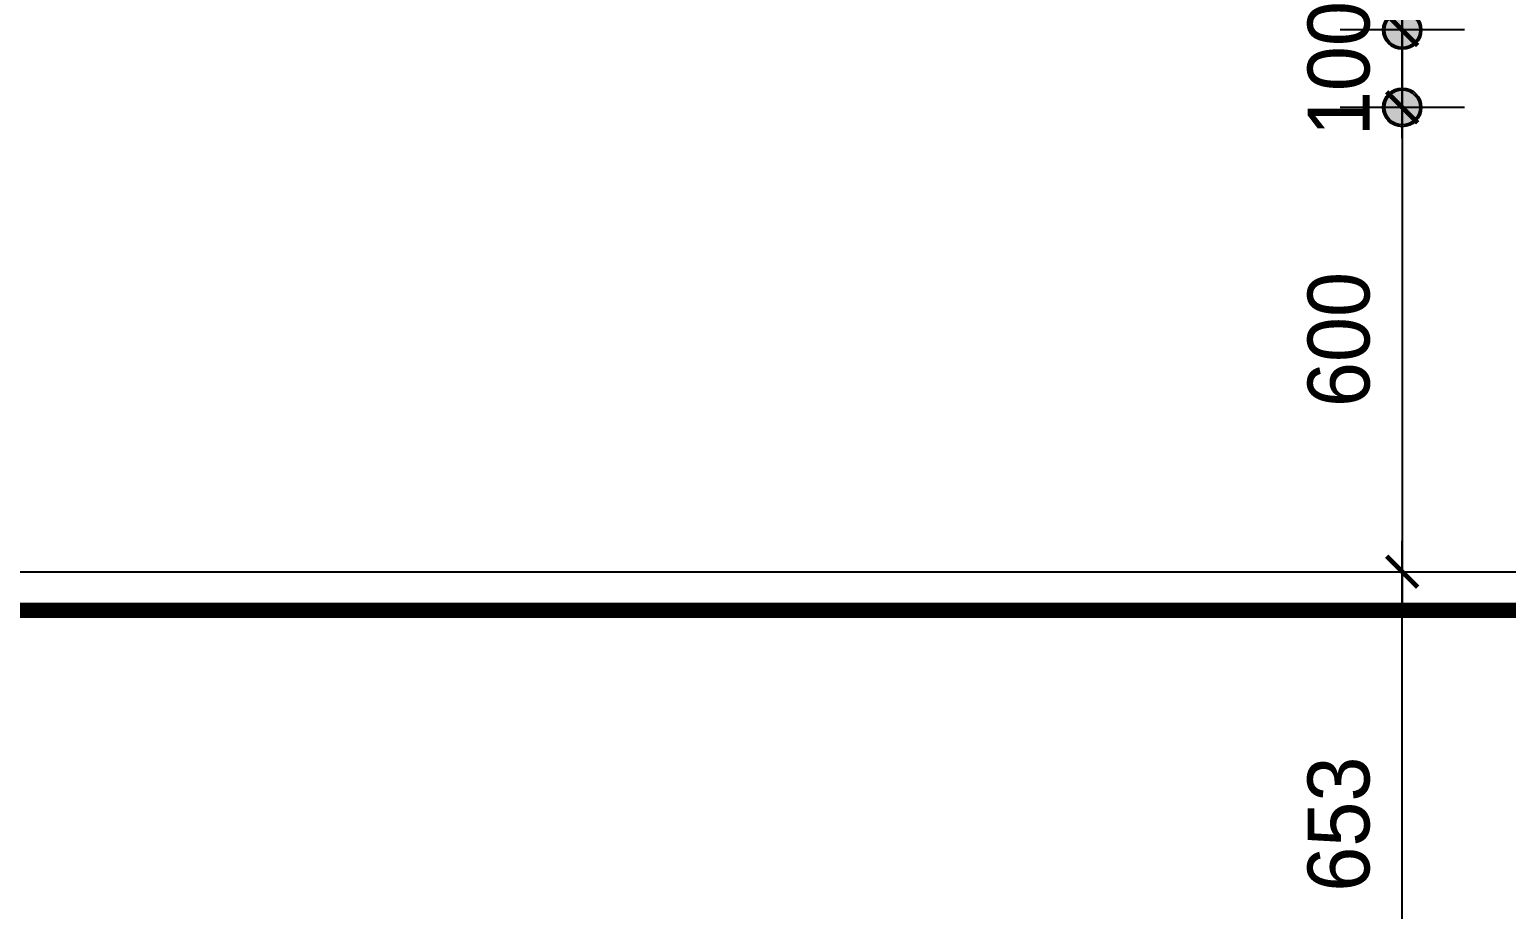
# Model space of a CAD drawing. Header units: millimetres. Extents: x 118028 to 193504, y 42792 to 96100.
# Drawn here: x 177872 to 179781, y 82316 to 83453 of the extents above; entities that cross this region are included whole.
import ezdxf

# ---------------------------------------------------------------- set-up
doc = ezdxf.new("R2010")
doc.units = ezdxf.units.MM
doc.header["$LTSCALE"] = 30
doc.header["$PDMODE"] = 3
doc.linetypes.add('HIDDEN', pattern=[9.525, 6.35, -3.175])
doc.layers.get('DEFPOINTS').update_dxf_attribs({"color": 248})
for name, color, linetype in [('07-DIM WAL', 5, 'Continuous'), ('CEIL-LIGHT', 7, 'Continuous'), ('RC-LIGHT', 7, 'Continuous')]:
    doc.layers.add(name, color=color, linetype=linetype)
doc.styles.add('HY 울릉도 L', font='')
doc.styles.get('HY 울릉도 L').set_extended_font_data('HY울릉도L')
doc.dimstyles.new('40', dxfattribs={"dimscale": 40, "dimtxt": 2, "dimasz": 1, "dimexe": 1, "dimexo": 1, "dimgap": 1, "dimtad": 1, "dimdec": 0, "dimrnd": 0.05, "dimdsep": 46, "dimlunit": 6, "dimtxsty": 'HY 울릉도 L', "dimblk": 'ARCHTICK', "dimcen": 2.5, "dimdle": 1, "dimclrd": 133, "dimclre": 133, "dimclrt": 30, "dimadec": 0, "dimazin": 0, "dimtfac": 1, "dimtdec": 0, "dimtix": 1, "dimtmove": 2, "dimatfit": 3, "dimldrblk": 'ARCHTICK', "dimfxl": 1, "dimlwd": -1, "dimlwe": -1, "dimarcsym": 0})

# ---------------------------------------------------------------- blocks, each defined once
blk = doc.blocks.new('1')
at = {"linetype": 'Continuous'}
h = blk.add_hatch(color=4, dxfattribs=at)
h.dxf.hatch_style = 1
edge = h.paths.add_edge_path()
edge.add_arc((11539653.5, -14273503.8), 37.5, 0, 360)
at = {"color": 1, "linetype": 'Continuous'}
for p, q in [((11539653.5, -14273637.1), (11539653.5, -14273370.5)), ((11539520.2, -14273503.8), (11539786.8, -14273503.8))]:
    blk.add_line(p, q, dxfattribs=at)
at = {"color": 4, "linetype": 'Continuous'}
for radius in [41.5, 37.5]:
    blk.add_circle((11539653.5, -14273503.8), radius, dxfattribs=at)
blk = doc.blocks.new('_ArchTick')
at = {"color": 0, "linetype": 'ByBlock', "const_width": 0.15}
blk.add_lwpolyline([(-0.5, -0.5), (0.5, 0.5)], dxfattribs=at)
blk = doc.blocks.new('*D383')
at = {"layer": '07-DIM WAL', "color": 133, "transparency": 16777216}
for p, q in [((179646.4, 82060.3), (179646.4, 82792.8)), ((179606.4, 82752.8), (179606.4, 82752.8)), ((179606.4, 82100.3), (179606.4, 82100.3))]:
    blk.add_line(p, q, dxfattribs=at)
at = {"layer": 'DEFPOINTS', "color": 0, "transparency": 16777216}
for p in [(179646.4, 82752.8), (179646.4, 82752.8), (179646.4, 82100.3)]:
    blk.add_point(p, dxfattribs=at)
at = {"layer": '07-DIM WAL', "color": 133, "transparency": 16777216, "xscale": 40, "yscale": 40, "zscale": 40}
for p, rotation in [((179646.4, 82752.8), 90), ((179646.4, 82100.3), 270)]:
    blk.add_blockref('_ArchTick', p, dxfattribs=dict(at, rotation=rotation))
at = {"layer": '07-DIM WAL', "color": 30, "transparency": 16777216, "insert": (179564.6, 82426.6), "char_height": 80, "attachment_point": 5, "rotation": 90, "style": 'HY 울릉도 L'}
blk.add_mtext('653', dxfattribs=at)
blk = doc.blocks.new('*D384')
at = {"layer": '07-DIM WAL', "color": 133, "transparency": 16777216}
for p, q in [((179646.4, 83392.8), (179646.4, 82712.8)), ((179606.4, 83352.8), (179606.4, 83352.8)), ((179606.4, 82752.8), (179606.4, 82752.8))]:
    blk.add_line(p, q, dxfattribs=at)
at = {"layer": 'DEFPOINTS', "color": 0, "transparency": 16777216}
for p in [(179646.4, 83352.8), (179646.4, 82752.8), (179646.4, 82752.8)]:
    blk.add_point(p, dxfattribs=at)
at = {"layer": '07-DIM WAL', "color": 133, "transparency": 16777216, "xscale": 40, "yscale": 40, "zscale": 40}
for p, rotation in [((179646.4, 83352.8), 90), ((179646.4, 82752.8), 270)]:
    blk.add_blockref('_ArchTick', p, dxfattribs=dict(at, rotation=rotation))
at = {"layer": '07-DIM WAL', "color": 30, "transparency": 16777216, "insert": (179564.7, 83052.8), "char_height": 80, "attachment_point": 5, "rotation": 90, "style": 'HY 울릉도 L'}
blk.add_mtext('600', dxfattribs=at)
blk = doc.blocks.new('*D385')
at = {"layer": '07-DIM WAL', "color": 133, "transparency": 16777216}
for p, q in [((179646.4, 83312.8), (179646.4, 83492.8)), ((179606.4, 83452.8), (179606.4, 83452.8)), ((179606.4, 83352.8), (179606.4, 83352.8))]:
    blk.add_line(p, q, dxfattribs=at)
at = {"layer": 'DEFPOINTS', "color": 0, "transparency": 16777216}
for p in [(179646.4, 83452.8), (179646.4, 83452.8), (179646.4, 83352.8)]:
    blk.add_point(p, dxfattribs=at)
at = {"layer": '07-DIM WAL', "color": 133, "transparency": 16777216, "xscale": 40, "yscale": 40, "zscale": 40}
for p, rotation in [((179646.4, 83452.8), 270), ((179646.4, 83352.8), 90)]:
    blk.add_blockref('_ArchTick', p, dxfattribs=dict(at, rotation=rotation))
at = {"layer": '07-DIM WAL', "color": 30, "transparency": 16777216, "insert": (179564.7, 83402.8), "char_height": 80, "attachment_point": 5, "rotation": 90, "style": 'HY 울릉도 L'}
blk.add_mtext('100', dxfattribs=at)
blk = doc.blocks.new('*D386')
at = {"layer": '07-DIM WAL', "color": 133, "transparency": 16777216}
for p, q in [((179646.4, 83412.8), (179646.4, 85016.8)), ((179686.4, 84976.8), (179686.4, 84976.8)), ((179686.4, 83452.8), (179686.4, 83452.8))]:
    blk.add_line(p, q, dxfattribs=at)
at = {"layer": 'DEFPOINTS', "color": 0, "transparency": 16777216}
for p in [(179646.4, 84976.8), (179646.4, 84976.8), (179646.4, 83452.8)]:
    blk.add_point(p, dxfattribs=at)
at = {"layer": '07-DIM WAL', "color": 133, "transparency": 16777216, "xscale": 40, "yscale": 40, "zscale": 40}
for p, rotation in [((179646.4, 84976.8), 90), ((179646.4, 83452.8), 270)]:
    blk.add_blockref('_ArchTick', p, dxfattribs=dict(at, rotation=rotation))
at = {"layer": '07-DIM WAL', "color": 30, "transparency": 16777216, "insert": (179558.5, 84214.8), "char_height": 80, "attachment_point": 5, "rotation": 90, "style": 'HY 울릉도 L'}
blk.add_mtext('1,524', dxfattribs=at)

msp = doc.modelspace()

# ---------------------------------------------------------------- linework, layer by layer
at = {"layer": 'CEIL-LIGHT', "color": 10, "linetype": 'HIDDEN', "const_width": 20}
msp.add_lwpolyline([(180296.4, 85726.8), (176917.4, 85726.8), (176917.4, 82702.8), (180296.4, 82702.8)], close=True, dxfattribs=at)
at = {"layer": 'CEIL-LIGHT'}
msp.add_lwpolyline([(180246.4, 85676.8), (176967.4, 85676.8), (176967.4, 82752.8), (180246.4, 82752.8)], close=True, dxfattribs=at)

# ---------------------------------------------------------------- block references
at = {"layer": 'RC-LIGHT', "xscale": 0.6024096385271789, "yscale": 0.6024096385271789, "zscale": 0.6024096385271789, "rotation": 180}
for p in [(7131244.9, -8515043.5), (7131244.9, -8515143.5)]:
    msp.add_blockref('1', p, dxfattribs=at)

# ---------------------------------------------------------------- dimensions: what is measured, and where the dimension line sits
at = {"layer": '07-DIM WAL'}
for base, p1, p2, picture, middle in [((179646.4, 84976.8), (179646.4, 83452.8), (179646.4, 84976.8), '*D386', (179558.5, 84214.8)), ((179646.4, 83452.8), (179646.4, 83352.8), (179646.4, 83452.8), '*D385', (179564.7, 83402.8)), ((179646.4, 82752.8), (179646.4, 83352.8), (179646.4, 82752.8), '*D384', (179564.7, 83052.8)), ((179646.379231, 82752.802345), (179646.379231, 82100.302344), (179646.379231, 82752.802345), '*D383', (179564.588186, 82426.552344))]:
    dim = msp.add_linear_dim(base=base, p1=p1, p2=p2, angle=90, dimstyle='40', dxfattribs=at)
    dim.commit()
    dim.dimension.update_dxf_attribs({"geometry": picture, "text_midpoint": middle})

doc.saveas('drawing.dxf')
